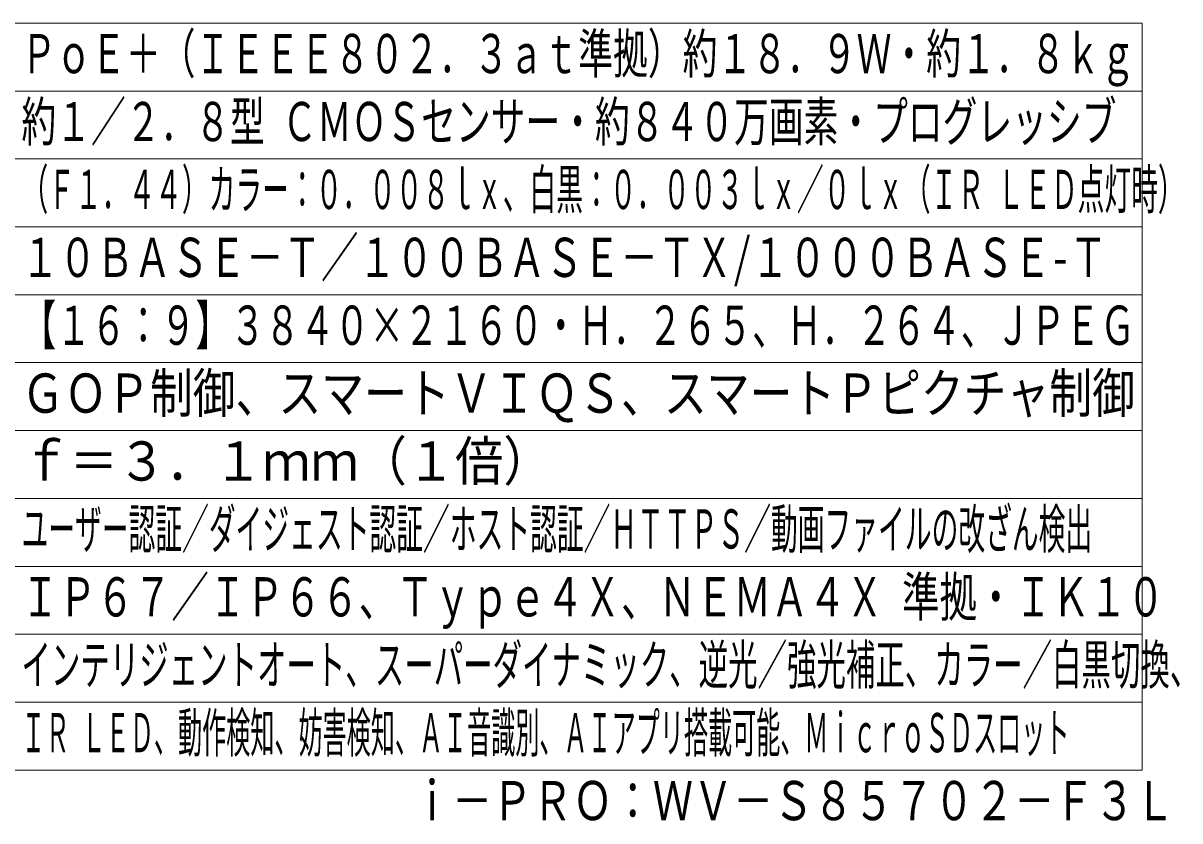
# Model space of a CAD drawing. Units: millimetres on the paper. Extents: x -63 to 65, y -58 to 59.
# Drawn here: x -19.9 to 65.3, y -58.3 to 0.4 of the extents above; entities that cross this region are included whole.
import ezdxf
from ezdxf.enums import TextEntityAlignment as Align

# ---------------------------------------------------------------- set-up
doc = ezdxf.new("R2010")
doc.units = ezdxf.units.MM
doc.layers.add('0-0_MOJI1', color=7, linetype='Continuous')
doc.layers.add('0-1_相当品', color=4, linetype='Continuous')
doc.layers.add('0-5_WAKU', color=4, linetype='Continuous', lineweight=9)
doc.styles.add('ＭＳ ゴシック', font='')
doc.styles.get('ＭＳ ゴシック').set_extended_font_data('MS Gothic')

msp = doc.modelspace()

# ---------------------------------------------------------------- linework, layer by layer
at = {"layer": '0-5_WAKU', "color": 3}
for p, q in [((-62.512, 0.399), (62.488, 0.399)), ((62.488, -54.601), (62.488, 0.399)), ((-62.512, -54.601), (62.488, -54.601))]:
    msp.add_line(p, q, dxfattribs=at)
at = {"layer": '0-5_WAKU'}
for p, q in [((-62.512, -4.601), (62.488, -4.601)), ((-62.512, -9.601), (62.488, -9.601)), ((-62.512, -14.601), (62.488, -14.601)), ((-62.512, -19.601), (62.488, -19.601)), ((62.488, -24.601), (-62.512, -24.601)), ((-62.512, -29.601), (62.488, -29.601)), ((-62.512, -34.601), (62.488, -34.601)), ((-62.512, -39.601), (62.488, -39.601)), ((-62.512, -44.601), (62.488, -44.601)), ((-62.512, -49.601), (62.488, -49.601))]:
    msp.add_line(p, q, dxfattribs=at)

# ---------------------------------------------------------------- texts
at = {"layer": '0-0_MOJI1', "style": 'ＭＳ ゴシック'}
for s, height, width, p in [('ＰｏＥ＋（ＩＥＥＥ８０２．３ａｔ準拠）約１８．９Ｗ・約１．８ｋｇ', 2.889, 0.65, (-20.012, -4.156)), ('約１／２．８型 ＣＭＯＳセンサー・約８４０万画素・プログレッシブ', 2.886, 0.65, (-20.012, -9.156)), ('（Ｆ１．４４）カラー：０．００８ｌｘ、白黒：０．００３ｌｘ／０ｌｘ（ＩＲ ＬＥＤ点灯時）', 2.886, 0.5, (-20.012, -14.156)), ('１０ＢＡＳＥ－Ｔ／１００ＢＡＳＥ－ＴＸ/１０００ＢＡＳＥ-Ｔ', 2.886, 0.7, (-20.012, -19.156)), ('【１６：９】３８４０×２１６０・Ｈ．２６５、Ｈ．２６４、ＪＰＥＧ', 2.889, 0.65, (-20.012, -24.156)), ('ＧＯＰ制御、スマートＶＩＱＳ、スマートＰピクチャ制御', 2.889, 0.8, (-20.012, -29.156)), ('ｆ＝３．１ｍｍ（１倍）', 2.889, 0.9, (-20.012, -34.156)), ('ユーザー認証／ダイジェスト認証／ホスト認証／ＨＴＴＰＳ／動画ファイルの改ざん検出', 2.889, 0.5, (-20.012, -39.156)), ('ＩＰ６７／ＩＰ６６、Ｔｙｐｅ４Ｘ、ＮＥＭＡ４Ｘ 準拠・ＩＫ１０', 2.889, 0.7, (-20.012, -44.156)), ('インテリジェントオート、スーパーダイナミック、逆光／強光補正、カラー／白黒切換、', 2.889, 0.55, (-20.012, -49.156)), ('ＩＲ ＬＥＤ、動作検知、妨害検知、ＡＩ音識別、ＡＩアプリ搭載可能、ＭｉｃｒｏＳＤスロット', 2.889, 0.45, (-20.012, -54.156))]:
    msp.add_text(s, height=height, dxfattribs=dict(at, width=width)).set_placement(p, align=Align.BOTTOM_LEFT)
at = {"layer": '0-1_相当品', "style": 'ＭＳ ゴシック', "width": 0.75}
msp.add_text('ｉ－ＰＲＯ：ＷＶ－Ｓ８５７０２－Ｆ３Ｌ', height=2.889, dxfattribs=at).set_placement((8.728, -59.156), align=Align.BOTTOM_LEFT)

doc.saveas('drawing.dxf')
